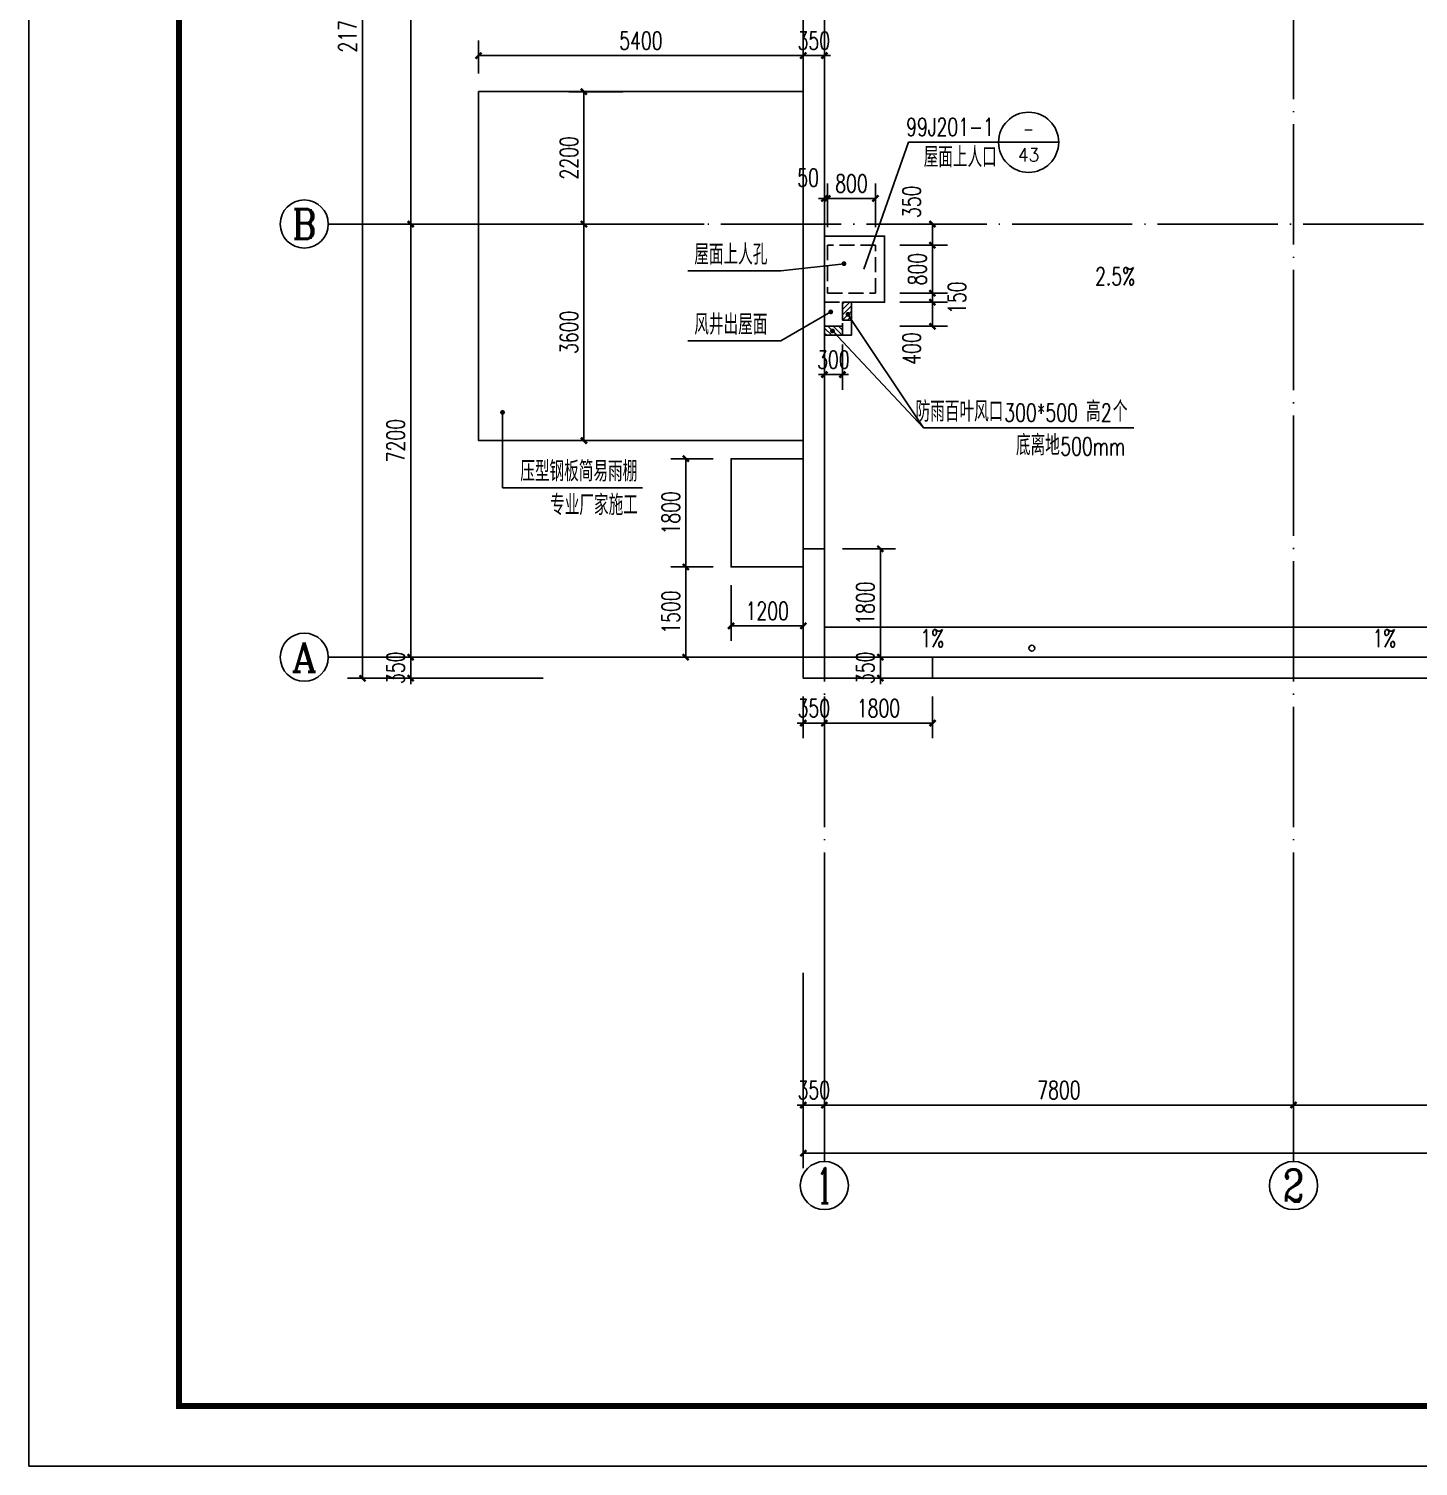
# Model space of a CAD drawing. Extents: x 63793 to 231107, y 20849 to 337643.
# Drawn here: x 129771 to 152874, y 295643 to 319535 of the extents above; entities that cross this region are included whole.
import ezdxf
from ezdxf.enums import TextEntityAlignment as Align

# ---------------------------------------------------------------- set-up
doc = ezdxf.new("R2010")
doc.units = 0
doc.header["$LTSCALE"] = 1000
doc.header["$MEASUREMENT"] = 0
doc.linetypes.add('DASH', pattern=[0.35, 0.25, -0.1])
doc.linetypes.add('DOTE', pattern=[2.42, 2, -0.2, 0.02, -0.2])
for name, color, linetype in [('AXIS', 3, 'Continuous'), ('AXIS_TEXT', 7, 'Continuous'), ('DIM_LEAD', 3, 'Continuous'), ('DIM_SYMB', 3, 'Continuous'), ('DOTE', 1, 'DOTE'), ('PUB_DIM', 3, 'Continuous'), ('PUB_TEXT', 7, 'Continuous'), ('PUB_TITLE', 4, 'Continuous'), ('TFSB', 150, 'Continuous'), ('新块$0$2D_ROOF', 144, 'Continuous')]:
    doc.layers.add(name, color=color, linetype=linetype)
doc.styles.add('_TCH_AXIS', font='COMPLEX', dxfattribs={"bigfont": 'GBCBIG'})
doc.styles.add('_TCH_DIM', font='SIMPLEX', dxfattribs={"bigfont": 'GBCBIG'})
doc.styles.add('_TCH_DIM_T3', font='SIMPLEX', dxfattribs={"width": 0.705882, "bigfont": 'GBCBIG'})
doc.styles.add('COMPLEX', font='COMPLEX')
doc.dimstyles.new('_TCH_ARCH&&100', dxfattribs={"dimtxt": 297.5, "dimasz": 100, "dimexe": 250, "dimexo": 300, "dimgap": 100, "dimtad": 1, "dimdec": 0, "dimzin": 0, "dimdsep": 46, "dimtxsty": '_TCH_DIM_T3', "dimblk": 'ARCHTICK', "dimcen": 0.09, "dimclrt": 7, "dimazin": 2, "dimtfac": 1, "dimtdec": 0, "dimtix": 1, "dimtmove": 2, "dimatfit": 3, "dimfxl": 0, "dimtolj": 1, "dimtzin": 0, "dimarcsym": 0})

# ---------------------------------------------------------------- blocks, each defined once
blk = doc.blocks.new('_ArchTick')
at = {"color": 0, "linetype": 'ByBlock', "const_width": 0.4}
blk.add_lwpolyline([(-0.5, -0.5), (0.5, 0.5)], dxfattribs=at)
blk = doc.blocks.new('*D1573')
at = {"layer": 'Defpoints', "color": 0, "transparency": 16777216}
for p in [(141449, 310589), (142649, 310589), (142649, 309610)]:
    blk.add_point(p, dxfattribs=at)
at = {"layer": 'PUB_DIM', "color": 0, "lineweight": -2, "transparency": 16777216}
for p, q in [((141449, 310289), (141449, 309360)), ((142649, 310289), (142649, 309360)), ((141449, 309610), (142649, 309610))]:
    blk.add_line(p, q, dxfattribs=at)
at = {"layer": 'PUB_DIM', "color": 0, "lineweight": -2, "transparency": 16777216, "xscale": 100, "yscale": 100, "zscale": 100, "rotation": 180}
blk.add_blockref('_ArchTick', (141449, 309610), dxfattribs=at)
at = {"layer": 'PUB_DIM', "color": 0, "lineweight": -2, "transparency": 16777216, "xscale": 100, "yscale": 100, "zscale": 100}
blk.add_blockref('_ArchTick', (142649, 309610), dxfattribs=at)
at = {"layer": 'PUB_DIM', "color": 7, "transparency": 16777216, "insert": (142049, 309859), "char_height": 297.5, "attachment_point": 5, "style": '_TCH_DIM_T3'}
blk.add_mtext('\\A1;1200', dxfattribs=at)
blk = doc.blocks.new('*D1574')
at = {"layer": 'Defpoints', "color": 0, "transparency": 16777216}
for p in [(140694, 312389), (141449, 312389), (141449, 310589)]:
    blk.add_point(p, dxfattribs=at)
at = {"layer": 'PUB_DIM', "color": 0, "lineweight": -2, "transparency": 16777216}
for p, q in [((141149, 312389), (140444, 312389)), ((140694, 310589), (140694, 312389)), ((141149, 310589), (140444, 310589))]:
    blk.add_line(p, q, dxfattribs=at)
at = {"layer": 'PUB_DIM', "color": 0, "lineweight": -2, "transparency": 16777216, "xscale": 100, "yscale": 100, "zscale": 100}
for p, rotation in [((140694, 312389), 90), ((140694, 310589), 270)]:
    blk.add_blockref('_ArchTick', p, dxfattribs=dict(at, rotation=rotation))
at = {"layer": 'PUB_DIM', "color": 7, "transparency": 16777216, "insert": (140446, 311489), "char_height": 297.5, "attachment_point": 5, "rotation": 90, "style": '_TCH_DIM_T3'}
blk.add_mtext('\\A1;1800', dxfattribs=at)
blk = doc.blocks.new('*D1575')
at = {"layer": 'Defpoints', "color": 0, "transparency": 16777216}
for p in [(140694, 310589), (141449, 310589), (141449, 309089)]:
    blk.add_point(p, dxfattribs=at)
at = {"layer": 'PUB_DIM', "color": 0, "lineweight": -2, "transparency": 16777216}
for p, q in [((141149, 310589), (140444, 310589)), ((140694, 309089), (140694, 310589)), ((141149, 309089), (140444, 309089))]:
    blk.add_line(p, q, dxfattribs=at)
at = {"layer": 'PUB_DIM', "color": 0, "lineweight": -2, "transparency": 16777216, "xscale": 100, "yscale": 100, "zscale": 100}
for p, rotation in [((140694, 310589), 90), ((140694, 309089), 270)]:
    blk.add_blockref('_ArchTick', p, dxfattribs=dict(at, rotation=rotation))
at = {"layer": 'PUB_DIM', "color": 7, "transparency": 16777216, "insert": (140446, 309839), "char_height": 297.5, "attachment_point": 5, "rotation": 90, "style": '_TCH_DIM_T3'}
blk.add_mtext('\\A1;1500', dxfattribs=at)
blk = doc.blocks.new('*D1576')
at = {"layer": 'Defpoints', "color": 0, "transparency": 16777216}
for p in [(142999, 310889), (143930, 310889), (142999, 309089)]:
    blk.add_point(p, dxfattribs=at)
at = {"layer": 'PUB_DIM', "color": 0, "lineweight": -2, "transparency": 16777216}
for p, q in [((143299, 310889), (144180, 310889)), ((143930, 309089), (143930, 310889)), ((143299, 309089), (144180, 309089))]:
    blk.add_line(p, q, dxfattribs=at)
at = {"layer": 'PUB_DIM', "color": 0, "lineweight": -2, "transparency": 16777216, "xscale": 100, "yscale": 100, "zscale": 100}
for p, rotation in [((143930, 310889), 90), ((143930, 309089), 270)]:
    blk.add_blockref('_ArchTick', p, dxfattribs=dict(at, rotation=rotation))
at = {"layer": 'PUB_DIM', "color": 7, "transparency": 16777216, "insert": (143681, 309989), "char_height": 297.5, "attachment_point": 5, "rotation": 90, "style": '_TCH_DIM_T3'}
blk.add_mtext('\\A1;1800', dxfattribs=at)
blk = doc.blocks.new('*D1577')
at = {"layer": 'Defpoints', "color": 0, "transparency": 16777216}
for p in [(142999, 309089), (143930, 309089), (142999, 308739)]:
    blk.add_point(p, dxfattribs=at)
at = {"layer": 'PUB_DIM', "color": 0, "lineweight": -2, "transparency": 16777216}
for p, q in [((143930, 309089), (143930, 309189)), ((143299, 309089), (144180, 309089)), ((143930, 308739), (143930, 309089)), ((143299, 308739), (144180, 308739)), ((143930, 308739), (143930, 308639))]:
    blk.add_line(p, q, dxfattribs=at)
at = {"layer": 'PUB_DIM', "color": 0, "lineweight": -2, "transparency": 16777216, "xscale": 100, "yscale": 100, "zscale": 100}
for p, rotation in [((143930, 309089), 270), ((143930, 308739), 90)]:
    blk.add_blockref('_ArchTick', p, dxfattribs=dict(at, rotation=rotation))
at = {"layer": 'PUB_DIM', "color": 7, "transparency": 16777216, "insert": (143681, 308914), "char_height": 297.5, "attachment_point": 5, "rotation": 90, "style": '_TCH_DIM_T3'}
blk.add_mtext('\\A1;350', dxfattribs=at)
blk = doc.blocks.new('*D672')
at = {"layer": 'Defpoints', "color": 0, "transparency": 16777216}
for p in [(143849, 316714), (143049, 315939), (143849, 315939)]:
    blk.add_point(p, dxfattribs=at)
at = {"layer": 'PUB_DIM', "color": 0, "lineweight": -2, "transparency": 16777216}
for p, q in [((143049, 316239), (143049, 316964)), ((143849, 316239), (143849, 316964)), ((143049, 316714), (143849, 316714))]:
    blk.add_line(p, q, dxfattribs=at)
at = {"layer": 'PUB_DIM', "color": 0, "lineweight": -2, "transparency": 16777216, "xscale": 100, "yscale": 100, "zscale": 100, "rotation": 180}
blk.add_blockref('_ArchTick', (143049, 316714), dxfattribs=at)
at = {"layer": 'PUB_DIM', "color": 0, "lineweight": -2, "transparency": 16777216, "xscale": 100, "yscale": 100, "zscale": 100}
blk.add_blockref('_ArchTick', (143849, 316714), dxfattribs=at)
at = {"layer": 'PUB_DIM', "color": 7, "transparency": 16777216, "insert": (143449, 316963), "char_height": 297.5, "attachment_point": 5, "style": '_TCH_DIM_T3'}
blk.add_mtext('\\A1;800', dxfattribs=at)
blk = doc.blocks.new('*D673')
at = {"layer": 'Defpoints', "color": 0, "transparency": 16777216}
for p in [(143049, 316714), (142999, 315939), (143049, 315939)]:
    blk.add_point(p, dxfattribs=at)
at = {"layer": 'PUB_DIM', "color": 0, "lineweight": -2, "transparency": 16777216}
for p, q in [((142999, 316239), (142999, 316964)), ((143049, 316239), (143049, 316964)), ((142999, 316714), (142899, 316714)), ((142999, 316714), (143049, 316714)), ((143049, 316714), (143149, 316714))]:
    blk.add_line(p, q, dxfattribs=at)
at = {"layer": 'PUB_DIM', "color": 0, "lineweight": -2, "transparency": 16777216, "xscale": 100, "yscale": 100, "zscale": 100}
blk.add_blockref('_ArchTick', (142999, 316714), dxfattribs=at)
at = {"layer": 'PUB_DIM', "color": 0, "lineweight": -2, "transparency": 16777216, "xscale": 100, "yscale": 100, "zscale": 100, "rotation": 180}
blk.add_blockref('_ArchTick', (143049, 316714), dxfattribs=at)
at = {"layer": 'PUB_DIM', "color": 7, "transparency": 16777216, "insert": (142729, 317059), "char_height": 297.5, "attachment_point": 5, "style": '_TCH_DIM_T3'}
blk.add_mtext('\\A1;50', dxfattribs=at)
blk = doc.blocks.new('*D689')
at = {"layer": 'Defpoints', "color": 0, "transparency": 16777216}
for p in [(142999, 314589), (143299, 314589), (143299, 313786)]:
    blk.add_point(p, dxfattribs=at)
at = {"layer": 'PUB_DIM', "color": 0, "lineweight": -2, "transparency": 16777216}
for p, q in [((142999, 314289), (142999, 313536)), ((143299, 314289), (143299, 313536)), ((142999, 313786), (142899, 313786)), ((142999, 313786), (143299, 313786)), ((143299, 313786), (143399, 313786))]:
    blk.add_line(p, q, dxfattribs=at)
at = {"layer": 'PUB_DIM', "color": 0, "lineweight": -2, "transparency": 16777216, "xscale": 100, "yscale": 100, "zscale": 100}
blk.add_blockref('_ArchTick', (142999, 313786), dxfattribs=at)
at = {"layer": 'PUB_DIM', "color": 0, "lineweight": -2, "transparency": 16777216, "xscale": 100, "yscale": 100, "zscale": 100, "rotation": 180}
blk.add_blockref('_ArchTick', (143299, 313786), dxfattribs=at)
at = {"layer": 'PUB_DIM', "color": 7, "transparency": 16777216, "insert": (143149, 314035), "char_height": 297.5, "attachment_point": 5, "style": '_TCH_DIM_T3'}
blk.add_mtext('\\A1;300', dxfattribs=at)
blk = doc.blocks.new('*D690')
at = {"layer": 'Defpoints', "color": 0, "transparency": 16777216}
for p in [(143954, 314989), (144795, 314989), (143954, 314589)]:
    blk.add_point(p, dxfattribs=at)
at = {"layer": 'PUB_DIM', "color": 0, "lineweight": -2, "transparency": 16777216}
for p, q in [((144254, 314989), (145045, 314989)), ((144795, 314589), (144795, 314989)), ((144254, 314589), (145045, 314589))]:
    blk.add_line(p, q, dxfattribs=at)
at = {"layer": 'PUB_DIM', "color": 0, "lineweight": -2, "transparency": 16777216, "xscale": 100, "yscale": 100, "zscale": 100}
for p, rotation in [((144795, 314989), 90), ((144795, 314589), 270)]:
    blk.add_blockref('_ArchTick', p, dxfattribs=dict(at, rotation=rotation))
at = {"layer": 'PUB_DIM', "color": 7, "transparency": 16777216, "insert": (144450, 314219), "char_height": 297.5, "attachment_point": 5, "rotation": 90, "style": '_TCH_DIM_T3'}
blk.add_mtext('\\A1;400', dxfattribs=at)
blk = doc.blocks.new('*D691')
at = {"layer": 'Defpoints', "color": 0, "transparency": 16777216}
for p in [(143954, 315139), (144795, 315139), (143954, 314989)]:
    blk.add_point(p, dxfattribs=at)
at = {"layer": 'PUB_DIM', "color": 0, "lineweight": -2, "transparency": 16777216}
for p, q in [((144254, 315139), (145045, 315139)), ((144795, 315139), (144795, 315239)), ((144795, 314989), (144795, 315139)), ((144254, 314989), (145045, 314989)), ((144795, 314989), (144795, 314889))]:
    blk.add_line(p, q, dxfattribs=at)
at = {"layer": 'PUB_DIM', "color": 0, "lineweight": -2, "transparency": 16777216, "xscale": 100, "yscale": 100, "zscale": 100}
for p, rotation in [((144795, 315139), 270), ((144795, 314989), 90)]:
    blk.add_blockref('_ArchTick', p, dxfattribs=dict(at, rotation=rotation))
at = {"layer": 'PUB_DIM', "color": 7, "transparency": 16777216, "insert": (145204, 315064), "char_height": 297.5, "attachment_point": 5, "rotation": 90, "style": '_TCH_DIM_T3'}
blk.add_mtext('\\A1;150', dxfattribs=at)
blk = doc.blocks.new('*D692')
at = {"layer": 'Defpoints', "color": 0, "transparency": 16777216}
for p in [(143954, 315939), (144795, 315939), (143954, 315139)]:
    blk.add_point(p, dxfattribs=at)
at = {"layer": 'PUB_DIM', "color": 0, "lineweight": -2, "transparency": 16777216}
for p, q in [((144254, 315939), (145045, 315939)), ((144795, 315139), (144795, 315939)), ((144254, 315139), (145045, 315139))]:
    blk.add_line(p, q, dxfattribs=at)
at = {"layer": 'PUB_DIM', "color": 0, "lineweight": -2, "transparency": 16777216, "xscale": 100, "yscale": 100, "zscale": 100}
for p, rotation in [((144795, 315939), 90), ((144795, 315139), 270)]:
    blk.add_blockref('_ArchTick', p, dxfattribs=dict(at, rotation=rotation))
at = {"layer": 'PUB_DIM', "color": 7, "transparency": 16777216, "insert": (144546, 315539), "char_height": 297.5, "attachment_point": 5, "rotation": 90, "style": '_TCH_DIM_T3'}
blk.add_mtext('\\A1;800', dxfattribs=at)
blk = doc.blocks.new('*D693')
at = {"layer": 'Defpoints', "color": 0, "transparency": 16777216}
for p in [(143954, 316289), (144795, 316289), (143954, 315939)]:
    blk.add_point(p, dxfattribs=at)
at = {"layer": 'PUB_DIM', "color": 0, "lineweight": -2, "transparency": 16777216}
for p, q in [((144254, 316289), (145045, 316289)), ((144795, 315939), (144795, 316289)), ((144254, 315939), (145045, 315939))]:
    blk.add_line(p, q, dxfattribs=at)
at = {"layer": 'PUB_DIM', "color": 0, "lineweight": -2, "transparency": 16777216, "xscale": 100, "yscale": 100, "zscale": 100}
for p, rotation in [((144795, 316289), 90), ((144795, 315939), 270)]:
    blk.add_blockref('_ArchTick', p, dxfattribs=dict(at, rotation=rotation))
at = {"layer": 'PUB_DIM', "color": 7, "transparency": 16777216, "insert": (144450, 316659), "char_height": 297.5, "attachment_point": 5, "rotation": 90, "style": '_TCH_DIM_T3'}
blk.add_mtext('\\A1;350', dxfattribs=at)
blk = doc.blocks.new('*D715')
at = {"layer": 'Defpoints', "color": 0, "transparency": 16777216}
for p in [(142999, 308739), (144799, 308739), (144799, 307995)]:
    blk.add_point(p, dxfattribs=at)
at = {"layer": 'PUB_DIM', "color": 0, "lineweight": -2, "transparency": 16777216}
for p, q in [((142999, 308439), (142999, 307745)), ((144799, 308439), (144799, 307745)), ((142999, 307995), (144799, 307995))]:
    blk.add_line(p, q, dxfattribs=at)
at = {"layer": 'PUB_DIM', "color": 0, "lineweight": -2, "transparency": 16777216, "xscale": 100, "yscale": 100, "zscale": 100, "rotation": 180}
blk.add_blockref('_ArchTick', (142999, 307995), dxfattribs=at)
at = {"layer": 'PUB_DIM', "color": 0, "lineweight": -2, "transparency": 16777216, "xscale": 100, "yscale": 100, "zscale": 100}
blk.add_blockref('_ArchTick', (144799, 307995), dxfattribs=at)
at = {"layer": 'PUB_DIM', "color": 7, "transparency": 16777216, "insert": (143899, 308243), "char_height": 297.5, "attachment_point": 5, "style": '_TCH_DIM_T3'}
blk.add_mtext('\\A1;1800', dxfattribs=at)
blk = doc.blocks.new('*D716')
at = {"layer": 'Defpoints', "color": 0, "transparency": 16777216}
for p in [(142649, 308739), (142999, 308739), (142999, 307995)]:
    blk.add_point(p, dxfattribs=at)
at = {"layer": 'PUB_DIM', "color": 0, "lineweight": -2, "transparency": 16777216}
for p, q in [((142649, 308439), (142649, 307745)), ((142999, 308439), (142999, 307745)), ((142649, 307995), (142549, 307995)), ((142649, 307995), (142999, 307995)), ((142999, 307995), (143099, 307995))]:
    blk.add_line(p, q, dxfattribs=at)
at = {"layer": 'PUB_DIM', "color": 0, "lineweight": -2, "transparency": 16777216, "xscale": 100, "yscale": 100, "zscale": 100}
blk.add_blockref('_ArchTick', (142649, 307995), dxfattribs=at)
at = {"layer": 'PUB_DIM', "color": 0, "lineweight": -2, "transparency": 16777216, "xscale": 100, "yscale": 100, "zscale": 100, "rotation": 180}
blk.add_blockref('_ArchTick', (142999, 307995), dxfattribs=at)
at = {"layer": 'PUB_DIM', "color": 7, "transparency": 16777216, "insert": (142824, 308243), "char_height": 297.5, "attachment_point": 5, "style": '_TCH_DIM_T3'}
blk.add_mtext('\\A1;350', dxfattribs=at)
blk = doc.blocks.new('*D719')
at = {"layer": 'Defpoints', "color": 0, "transparency": 16777216}
for p in [(142649, 319088), (137249, 318489), (142649, 318489)]:
    blk.add_point(p, dxfattribs=at)
at = {"layer": 'PUB_DIM', "color": 0, "lineweight": -2, "transparency": 16777216}
for p, q in [((137249, 318789), (137249, 319338)), ((142649, 318789), (142649, 319338)), ((137249, 319088), (142649, 319088))]:
    blk.add_line(p, q, dxfattribs=at)
at = {"layer": 'PUB_DIM', "color": 0, "lineweight": -2, "transparency": 16777216, "xscale": 100, "yscale": 100, "zscale": 100, "rotation": 180}
blk.add_blockref('_ArchTick', (137249, 319088), dxfattribs=at)
at = {"layer": 'PUB_DIM', "color": 0, "lineweight": -2, "transparency": 16777216, "xscale": 100, "yscale": 100, "zscale": 100}
blk.add_blockref('_ArchTick', (142649, 319088), dxfattribs=at)
at = {"layer": 'PUB_DIM', "color": 7, "transparency": 16777216, "insert": (139949, 319337), "char_height": 297.5, "attachment_point": 5, "style": '_TCH_DIM_T3'}
blk.add_mtext('\\A1;5400', dxfattribs=at)
blk = doc.blocks.new('*D720')
at = {"layer": 'Defpoints', "color": 0, "transparency": 16777216}
for p in [(142999, 319088), (142649, 318489), (142999, 318489)]:
    blk.add_point(p, dxfattribs=at)
at = {"layer": 'PUB_DIM', "color": 0, "lineweight": -2, "transparency": 16777216}
for p, q in [((142649, 318789), (142649, 319338)), ((142999, 318789), (142999, 319338)), ((142649, 319088), (142549, 319088)), ((142649, 319088), (142999, 319088)), ((142999, 319088), (143099, 319088))]:
    blk.add_line(p, q, dxfattribs=at)
at = {"layer": 'PUB_DIM', "color": 0, "lineweight": -2, "transparency": 16777216, "xscale": 100, "yscale": 100, "zscale": 100}
blk.add_blockref('_ArchTick', (142649, 319088), dxfattribs=at)
at = {"layer": 'PUB_DIM', "color": 0, "lineweight": -2, "transparency": 16777216, "xscale": 100, "yscale": 100, "zscale": 100, "rotation": 180}
blk.add_blockref('_ArchTick', (142999, 319088), dxfattribs=at)
at = {"layer": 'PUB_DIM', "color": 7, "transparency": 16777216, "insert": (142824, 319337), "char_height": 297.5, "attachment_point": 5, "style": '_TCH_DIM_T3'}
blk.add_mtext('\\A1;350', dxfattribs=at)
blk = doc.blocks.new('*D721')
at = {"layer": 'Defpoints', "color": 0, "transparency": 16777216}
for p in [(139002, 318489), (139949, 318489), (139949, 316289)]:
    blk.add_point(p, dxfattribs=at)
at = {"layer": 'PUB_DIM', "color": 0, "lineweight": -2, "transparency": 16777216}
for p, q in [((139649, 318489), (138752, 318489)), ((139002, 316289), (139002, 318489)), ((139649, 316289), (138752, 316289))]:
    blk.add_line(p, q, dxfattribs=at)
at = {"layer": 'PUB_DIM', "color": 0, "lineweight": -2, "transparency": 16777216, "xscale": 100, "yscale": 100, "zscale": 100}
for p, rotation in [((139002, 318489), 90), ((139002, 316289), 270)]:
    blk.add_blockref('_ArchTick', p, dxfattribs=dict(at, rotation=rotation))
at = {"layer": 'PUB_DIM', "color": 7, "transparency": 16777216, "insert": (138753, 317389), "char_height": 297.5, "attachment_point": 5, "rotation": 90, "style": '_TCH_DIM_T3'}
blk.add_mtext('\\A1;2200', dxfattribs=at)
blk = doc.blocks.new('*D722')
at = {"layer": 'Defpoints', "color": 0, "transparency": 16777216}
for p in [(139002, 316289), (139949, 316289), (139949, 312689)]:
    blk.add_point(p, dxfattribs=at)
at = {"layer": 'PUB_DIM', "color": 0, "lineweight": -2, "transparency": 16777216}
for p, q in [((139649, 316289), (138752, 316289)), ((139002, 312689), (139002, 316289)), ((139649, 312689), (138752, 312689))]:
    blk.add_line(p, q, dxfattribs=at)
at = {"layer": 'PUB_DIM', "color": 0, "lineweight": -2, "transparency": 16777216, "xscale": 100, "yscale": 100, "zscale": 100}
for p, rotation in [((139002, 316289), 90), ((139002, 312689), 270)]:
    blk.add_blockref('_ArchTick', p, dxfattribs=dict(at, rotation=rotation))
at = {"layer": 'PUB_DIM', "color": 7, "transparency": 16777216, "insert": (138753, 314489), "char_height": 297.5, "attachment_point": 5, "rotation": 90, "style": '_TCH_DIM_T3'}
blk.add_mtext('\\A1;3600', dxfattribs=at)
blk = doc.blocks.new('*D780')
at = {"layer": 'AXIS', "color": 0, "lineweight": -2, "transparency": 16777216}
for p, q in [((136121, 309089), (136121, 309189)), ((138321, 309089), (135871, 309089)), ((136121, 308739), (136121, 309089)), ((138321, 308739), (135871, 308739)), ((136121, 308739), (136121, 308639))]:
    blk.add_line(p, q, dxfattribs=at)
at = {"layer": 'Defpoints', "color": 0, "transparency": 16777216}
for p in [(136121, 309089), (138621, 309089), (138621, 308739)]:
    blk.add_point(p, dxfattribs=at)
at = {"layer": 'AXIS', "color": 0, "lineweight": -2, "transparency": 16777216, "xscale": 100, "yscale": 100, "zscale": 100}
for p, rotation in [((136121, 309089), 270), ((136121, 308739), 90)]:
    blk.add_blockref('_ArchTick', p, dxfattribs=dict(at, rotation=rotation))
at = {"layer": 'AXIS', "color": 7, "transparency": 16777216, "insert": (135872, 308914), "char_height": 297.5, "attachment_point": 5, "rotation": 90, "style": '_TCH_DIM_T3'}
blk.add_mtext('\\A1;350', dxfattribs=at)
blk = doc.blocks.new('*D781')
at = {"layer": 'AXIS', "color": 0, "lineweight": -2, "transparency": 16777216}
for p, q in [((138321, 316289), (135871, 316289)), ((136121, 309089), (136121, 316289)), ((138321, 309089), (135871, 309089))]:
    blk.add_line(p, q, dxfattribs=at)
at = {"layer": 'Defpoints', "color": 0, "transparency": 16777216}
for p in [(136121, 316289), (138621, 316289), (138621, 309089)]:
    blk.add_point(p, dxfattribs=at)
at = {"layer": 'AXIS', "color": 0, "lineweight": -2, "transparency": 16777216, "xscale": 100, "yscale": 100, "zscale": 100}
for p, rotation in [((136121, 316289), 90), ((136121, 309089), 270)]:
    blk.add_blockref('_ArchTick', p, dxfattribs=dict(at, rotation=rotation))
at = {"layer": 'AXIS', "color": 7, "transparency": 16777216, "insert": (135872, 312689), "char_height": 297.5, "attachment_point": 5, "rotation": 90, "style": '_TCH_DIM_T3'}
blk.add_mtext('\\A1;7200', dxfattribs=at)
blk = doc.blocks.new('*D782')
at = {"layer": 'AXIS', "color": 0, "lineweight": -2, "transparency": 16777216}
for p, q in [((138321, 324089), (135871, 324089)), ((136121, 316289), (136121, 324089)), ((138321, 316289), (135871, 316289))]:
    blk.add_line(p, q, dxfattribs=at)
at = {"layer": 'Defpoints', "color": 0, "transparency": 16777216}
for p in [(136121, 324089), (138621, 324089), (138621, 316289)]:
    blk.add_point(p, dxfattribs=at)
at = {"layer": 'AXIS', "color": 0, "lineweight": -2, "transparency": 16777216, "xscale": 100, "yscale": 100, "zscale": 100}
for p, rotation in [((136121, 324089), 90), ((136121, 316289), 270)]:
    blk.add_blockref('_ArchTick', p, dxfattribs=dict(at, rotation=rotation))
at = {"layer": 'AXIS', "color": 7, "transparency": 16777216, "insert": (135872, 320189), "char_height": 297.5, "attachment_point": 5, "rotation": 90, "style": '_TCH_DIM_T3'}
blk.add_mtext('\\A1;7800', dxfattribs=at)
blk = doc.blocks.new('*D785')
at = {"layer": 'AXIS', "color": 0, "lineweight": -2, "transparency": 16777216}
for p, q in [((138321, 330439), (135071, 330439)), ((135321, 308739), (135321, 330439)), ((138321, 308739), (135071, 308739))]:
    blk.add_line(p, q, dxfattribs=at)
at = {"layer": 'Defpoints', "color": 0, "transparency": 16777216}
for p in [(135321, 330439), (138621, 330439), (138621, 308739)]:
    blk.add_point(p, dxfattribs=at)
at = {"layer": 'AXIS', "color": 0, "lineweight": -2, "transparency": 16777216, "xscale": 100, "yscale": 100, "zscale": 100}
for p, rotation in [((135321, 330439), 90), ((135321, 308739), 270)]:
    blk.add_blockref('_ArchTick', p, dxfattribs=dict(at, rotation=rotation))
at = {"layer": 'AXIS', "color": 7, "transparency": 16777216, "insert": (135072, 319589), "char_height": 297.5, "attachment_point": 5, "rotation": 90, "style": '_TCH_DIM_T3'}
blk.add_mtext('\\A1;21700', dxfattribs=at)
blk = doc.blocks.new('*D786')
at = {"layer": 'AXIS', "color": 0, "lineweight": -2, "transparency": 16777216}
for p, q in [((142649, 303846), (142649, 301396)), ((142999, 303846), (142999, 301396)), ((142649, 301646), (142549, 301646)), ((142649, 301646), (142999, 301646)), ((142999, 301646), (143099, 301646))]:
    blk.add_line(p, q, dxfattribs=at)
at = {"layer": 'Defpoints', "color": 0, "transparency": 16777216}
for p in [(142649, 304146), (142999, 304146), (142999, 301646)]:
    blk.add_point(p, dxfattribs=at)
at = {"layer": 'AXIS', "color": 0, "lineweight": -2, "transparency": 16777216, "xscale": 100, "yscale": 100, "zscale": 100}
blk.add_blockref('_ArchTick', (142649, 301646), dxfattribs=at)
at = {"layer": 'AXIS', "color": 0, "lineweight": -2, "transparency": 16777216, "xscale": 100, "yscale": 100, "zscale": 100, "rotation": 180}
blk.add_blockref('_ArchTick', (142999, 301646), dxfattribs=at)
at = {"layer": 'AXIS', "color": 7, "transparency": 16777216, "insert": (142824, 301895), "char_height": 297.5, "attachment_point": 5, "style": '_TCH_DIM_T3'}
blk.add_mtext('\\A1;350', dxfattribs=at)
blk = doc.blocks.new('*D787')
at = {"layer": 'AXIS', "color": 0, "lineweight": -2, "transparency": 16777216}
for p, q in [((142999, 303846), (142999, 301396)), ((150799, 303846), (150799, 301396)), ((142999, 301646), (150799, 301646))]:
    blk.add_line(p, q, dxfattribs=at)
at = {"layer": 'Defpoints', "color": 0, "transparency": 16777216}
for p in [(142999, 304146), (150799, 304146), (150799, 301646)]:
    blk.add_point(p, dxfattribs=at)
at = {"layer": 'AXIS', "color": 0, "lineweight": -2, "transparency": 16777216, "xscale": 100, "yscale": 100, "zscale": 100, "rotation": 180}
blk.add_blockref('_ArchTick', (142999, 301646), dxfattribs=at)
at = {"layer": 'AXIS', "color": 0, "lineweight": -2, "transparency": 16777216, "xscale": 100, "yscale": 100, "zscale": 100}
blk.add_blockref('_ArchTick', (150799, 301646), dxfattribs=at)
at = {"layer": 'AXIS', "color": 7, "transparency": 16777216, "insert": (146899, 301895), "char_height": 297.5, "attachment_point": 5, "style": '_TCH_DIM_T3'}
blk.add_mtext('\\A1;7800', dxfattribs=at)
blk = doc.blocks.new('*D788')
at = {"layer": 'AXIS', "color": 0, "lineweight": -2, "transparency": 16777216}
for p, q in [((150799, 303846), (150799, 301396)), ((158599, 303846), (158599, 301396)), ((150799, 301646), (158599, 301646))]:
    blk.add_line(p, q, dxfattribs=at)
at = {"layer": 'Defpoints', "color": 0, "transparency": 16777216}
for p in [(150799, 304146), (158599, 304146), (158599, 301646)]:
    blk.add_point(p, dxfattribs=at)
at = {"layer": 'AXIS', "color": 0, "lineweight": -2, "transparency": 16777216, "xscale": 100, "yscale": 100, "zscale": 100, "rotation": 180}
blk.add_blockref('_ArchTick', (150799, 301646), dxfattribs=at)
at = {"layer": 'AXIS', "color": 0, "lineweight": -2, "transparency": 16777216, "xscale": 100, "yscale": 100, "zscale": 100}
blk.add_blockref('_ArchTick', (158599, 301646), dxfattribs=at)
at = {"layer": 'AXIS', "color": 7, "transparency": 16777216, "insert": (154699, 301895), "char_height": 297.5, "attachment_point": 5, "style": '_TCH_DIM_T3'}
blk.add_mtext('\\A1;7800', dxfattribs=at)
blk = doc.blocks.new('*D795')
at = {"layer": 'AXIS', "color": 0, "lineweight": -2, "transparency": 16777216}
for p, q in [((142649, 303846), (142649, 300596)), ((204549, 303846), (204549, 300596)), ((142649, 300846), (204549, 300846))]:
    blk.add_line(p, q, dxfattribs=at)
at = {"layer": 'Defpoints', "color": 0, "transparency": 16777216}
for p in [(142649, 304146), (204549, 304146), (204549, 300846)]:
    blk.add_point(p, dxfattribs=at)
at = {"layer": 'AXIS', "color": 0, "lineweight": -2, "transparency": 16777216, "xscale": 100, "yscale": 100, "zscale": 100, "rotation": 180}
blk.add_blockref('_ArchTick', (142649, 300846), dxfattribs=at)
at = {"layer": 'AXIS', "color": 0, "lineweight": -2, "transparency": 16777216, "xscale": 100, "yscale": 100, "zscale": 100}
blk.add_blockref('_ArchTick', (204549, 300846), dxfattribs=at)
at = {"layer": 'AXIS', "color": 7, "transparency": 16777216, "insert": (173599, 301095), "char_height": 297.5, "attachment_point": 5, "style": '_TCH_DIM_T3'}
blk.add_mtext('\\A1;61900', dxfattribs=at)
blk = doc.blocks.new('_AXISO')
blk.add_circle((0, 0), 0.5)
at = {"layer": 'AXIS_TEXT', "style": 'COMPLEX', "width": 1.041667}
blk.add_attdef('A', text='', height=0.56, dxfattribs=at).set_placement((-0.25, -0.28), (0.25, -0.28), align=Align.FIT)

msp = doc.modelspace()

# ---------------------------------------------------------------- hatches: boundary and pattern name
at = {"layer": 'TFSB'}
h = msp.add_hatch(dxfattribs=at)
h.set_pattern_fill('ANSI31', color=256, scale=500, style=0)
h.set_pattern_definition([(45, (-53278.04, 243271.46), (-44.194174, 44.194174), [])])
h.paths.add_polyline_path([(143449.3, 314689.2), (143449.3, 314989.2), (143299.3, 314989.2), (143299.3, 314689.2)])
h = msp.add_hatch(dxfattribs=at)
h.set_pattern_fill('ANSI31', color=256, scale=500, angle=90, style=0)
h.set_pattern_definition([(135, (214717.006, 117861.865), (-44.194174, -44.194174), [])])
h.paths.add_polyline_path([(143299.3, 314589.2), (142999.3, 314589.2), (142999.3, 314439.2), (143299.3, 314439.2)])

# ---------------------------------------------------------------- linework, layer by layer
msp.add_lwpolyline([(142649.3, 312388.8), (141449.3, 312388.8), (141449.3, 310588.8), (142649.3, 310588.8)])
at = {"layer": 'AXIS'}
for p, q in [((140999.3, 316289.2), (134751.3, 316289.2)), ((140999.3, 309089.2), (134751.3, 309089.2)), ((142999.3, 304498.3), (142999.3, 300708.2)), ((150799.3, 304498.3), (150799.3, 300708.2))]:
    msp.add_line(p, q, dxfattribs=at)
at = {"layer": 'DIM_LEAD'}
for p, q in [((143657.9, 315539.2), (144396.6, 317647.9)), ((144396.6, 317647.9), (145894.9, 317647.9)), ((146894.9, 317647.9), (145894.9, 317647.9)), ((143325.9, 315629.8), (142273.4, 315509.1)), ((142273.4, 315509.1), (140731.5, 315509.1)), ((143105.5, 314828.7), (142273.4, 314345.8)), ((143391.7, 314787.2), (144647.1, 312899.5)), ((143391.7, 314787.2), (144647.1, 312899.5)), ((143391.7, 314787.2), (144647.1, 312899.5)), ((143391.7, 314787.2), (144647.1, 312899.5)), ((143134.4, 314511.8), (144647.1, 312899.5)), ((142273.4, 314345.8), (140731.5, 314345.8)), ((137647.9, 313157.5), (137647.9, 311906.1)), ((144647.1, 312899.5), (148146.9, 312899.5)), ((137647.9, 311906.1), (139977.5, 311906.1))]:
    msp.add_line(p, q, dxfattribs=at)
at = {"layer": 'DIM_LEAD', "const_width": 40}
for points in [[(143345.8, 315632.1, 1), (143306, 315627.6, 1)], [(143122.8, 314838.8, 1), (143088.2, 314818.7, 1)], [(143380.6, 314803.8, 1), (143402.8, 314770.5, 1)], [(143380.6, 314803.8, 1), (143402.8, 314770.5, 1)], [(143380.6, 314803.8, 1), (143402.8, 314770.5, 1)], [(143380.6, 314803.8, 1), (143402.8, 314770.5, 1)], [(143120.7, 314526.4, 1), (143148.1, 314497.2, 1)], [(137647.9, 313177.5, 1), (137647.9, 313137.5, 1)]]:
    msp.add_lwpolyline(points, format="xyb", close=True, dxfattribs=at)
at = {"layer": 'DIM_LEAD'}
for centre, radius in [((146394.9, 317647.9), 500), ((143657.9, 315539.2), 0)]:
    msp.add_circle(centre, radius, dxfattribs=at)
at = {"layer": 'DIM_SYMB'}
for points in [[(147840.5, 315165.9, 0, 0, 0), (147840.5, 314148.6, 80, 0, 0), (147840.5, 313848.6, 0, 0, 0)], [(145040.8, 309402.3, 0, 0, 0), (145549.4, 309402.3, 80, 0, 0), (145849.4, 309402.3, 0, 0, 0)], [(152006.7, 309402.3, 0, 0, 0), (150989.4, 309402.3, 80, 0, 0), (150689.4, 309402.3, 0, 0, 0)]]:
    msp.add_lwpolyline(points, format="xyseb", dxfattribs=at)
at = {"layer": 'DOTE'}
for p, q in [((142999.3, 303846.2), (142999.3, 333311.6)), ((150799.3, 303846.2), (150799.3, 333311.6)), ((206199.3, 316289.2), (140999.3, 316289.2)), ((140999.3, 309089.2), (206199.3, 309089.2))]:
    msp.add_line(p, q, dxfattribs=at)
at = {"layer": 'PUB_TITLE'}
msp.add_lwpolyline([(129770.5, 295642.6), (218970.5, 295642.6), (218970.5, 337642.6), (129770.5, 337642.6)], close=True, dxfattribs=at)
at = {"layer": 'PUB_TITLE', "const_width": 100}
msp.add_lwpolyline([(132270.5, 296642.6), (217970.5, 296642.6), (217970.5, 336642.6), (132270.5, 336642.6)], close=True, dxfattribs=at)
at = {"layer": 'TFSB'}
for p, q in [((143299.3, 314989.2), (143449.3, 314989.2)), ((143299.3, 314689.2), (143299.3, 314989.2)), ((143449.3, 314689.2), (143449.3, 314989.2)), ((143299.3, 314689.2), (143449.3, 314689.2)), ((142999.3, 314439.2), (142999.3, 314589.2)), ((143299.3, 314589.2), (142999.3, 314589.2)), ((143299.3, 314439.2), (142999.3, 314439.2)), ((143299.3, 314439.2), (143299.3, 314589.2))]:
    msp.add_line(p, q, dxfattribs=at)
at = {"layer": '新块$0$2D_ROOF', "color": 42}
for p, q in [((142999.3, 310889.2), (142649.3, 310889.2)), ((144799.3, 309089.2), (144799.3, 308739.2))]:
    msp.add_line(p, q, dxfattribs=at)
for points in [[(163899.3, 330439.2), (142649.3, 330439.2), (142649.3, 308739.2), (163899.3, 308739.2)], [(163899.3, 330089.2), (142999.3, 330089.2), (142999.3, 309089.2), (163899.3, 309089.2)], [(142649.3, 318489.2), (137249.3, 318489.2), (137249.3, 312689.2), (142649.3, 312689.2)], [(143449.3, 314989.2), (143999.3, 314989.2), (143999.3, 316089.2), (142999.3, 316089.2)], [(143449.3, 314989.2), (143449.3, 314439.2), (142999.3, 314439.2)], [(163899.3, 309589.2), (142999.3, 309589.2)]]:
    msp.add_lwpolyline(points, dxfattribs=at)
at = {"layer": '新块$0$2D_ROOF', "color": 42, "linetype": 'DASH'}
for points in [[(143049.3, 315139.2), (143849.3, 315139.2), (143849.3, 315939.2), (143049.3, 315939.2), (143049.3, 315139.2)], [(142999.3, 314989.2), (143299.3, 314989.2)]]:
    msp.add_lwpolyline(points, dxfattribs=at)
msp.add_lwpolyline([(142999.3, 314989.2), (143299.3, 314989.2), (143299.3, 314589.2), (142999.3, 314589.2)], close=True, dxfattribs=at)
at = {"layer": '新块$0$2D_ROOF', "color": 3}
msp.add_circle((146449.3, 309239.2), 50, dxfattribs=at)

# ---------------------------------------------------------------- block references
at = {"layer": 'AXIS'}
ref = msp.add_blockref('_AXISO', (134351.3, 316289.2), dxfattribs=dict(at, xscale=800, yscale=800, zscale=800))
ref.add_attrib('A', 'B', dxfattribs={"layer": 'AXIS_TEXT', "height": 497.4, "style": '_TCH_AXIS'}).set_placement((134150, 316040.5), (134552.7, 316040.5), align=Align.FIT)
ref = msp.add_blockref('_AXISO', (134351.3, 309089.2), dxfattribs=dict(at, xscale=800, yscale=800, zscale=800))
ref.add_attrib('A', 'A', dxfattribs={"layer": 'AXIS_TEXT', "height": 485.9, "style": '_TCH_AXIS'}).set_placement((134143.1, 308846.2), (134559.6, 308846.2), align=Align.FIT)
ref = msp.add_blockref('_AXISO', (142999.3, 300308.2), dxfattribs=dict(at, xscale=800, yscale=800, zscale=800))
ref.add_attrib('A', '1', dxfattribs={"layer": 'AXIS_TEXT', "height": 588.3, "style": '_TCH_AXIS'}).set_placement((142873.2, 300014.1), (143125.3, 300014.1), align=Align.FIT)
ref = msp.add_blockref('_AXISO', (150799.3, 300308.2), dxfattribs=dict(at, xscale=800, yscale=800, zscale=800))
ref.add_attrib('A', '2', dxfattribs={"layer": 'AXIS_TEXT', "height": 532.5, "style": '_TCH_AXIS'}).set_placement((150621.8, 300041.9), (150976.8, 300041.9), align=Align.FIT)

# ---------------------------------------------------------------- texts
at = {"layer": 'PUB_TEXT', "style": '_TCH_DIM', "width": 0.705882}
for s, p in [('99J201-1', (144359.9, 317752.9)), ('2.5%%%', (147500.5, 315270.9)), ('300*500', (145990.4, 313004.5)), ('2', (147596.1, 313004.5)), ('500mm', (146921.9, 312444.5)), ('1%%%', (144595.8, 309253.6)), ('1%%%', (152111.7, 309253.6))]:
    msp.add_text(s, height=297.5, dxfattribs=at).set_placement(p)
at = {"layer": 'PUB_TEXT', "style": '_TCH_DIM', "width": 0.777778}
msp.add_text('-', height=261, dxfattribs=at).set_placement((146307.9, 317740.4), (146481.9, 317740.4), align=Align.FIT)
at = {"layer": 'PUB_TEXT', "style": '_TCH_DIM'}
for s, height, p in [('屋面上人口', 337.59, (144650.6, 317233.8)), ('屋面上人孔', 337.59, (140836.5, 315614.1)), ('风井出屋面', 337.59, (140836.5, 314450.8)), ('防雨百叶风口', 337.59, (144515.9, 313004.5)), ('高', 337.6, (147350.4, 313004.5)), ('个', 337.6, (147796.1, 313004.5)), ('底离地', 337.59, (146184.6, 312444.5)), ('压型钢板简易雨棚', 337.59, (137943.7, 312011.1)), ('专业厂家施工', 337.59, (138439, 311451.1))]:
    msp.add_text(s, height=height, dxfattribs=at).set_placement(p)
msp.add_text('43', height=219.66, dxfattribs=at).set_placement((146217.1, 317329.1), (146572.7, 317329.1), align=Align.FIT)

# ---------------------------------------------------------------- dimensions: what is measured, and where the dimension line sits
at = {"layer": 'AXIS'}
for p1, p2, distance, text, picture, middle in [((138620.8, 308739.2), (138620.8, 330439.2), 3300, '21700', '*D785', (135072.1, 319589.2)), ((138620.8, 316289.2), (138620.8, 324089.2), 2500, '7800', '*D782', (135872.1, 320189.2)), ((138620.8, 309089.2), (138620.8, 316289.2), 2500, '7200', '*D781', (135872.1, 312689.2)), ((138620.8, 308739.2), (138620.8, 309089.2), 2500, '350', '*D780', (135872.1, 308914.2)), ((142649.3, 304146.2), (142999.3, 304146.2), -2500, '350', '*D786', (142824.3, 301894.9)), ((142649.3, 304146.2), (204549.3, 304146.2), -3300, '61900', '*D795', (173599.3, 301094.9)), ((142999.3, 304146.2), (150799.3, 304146.2), -2500, '7800', '*D787', (146899.3, 301894.9)), ((150799.3, 304146.2), (158599.3, 304146.2), -2500, '7800', '*D788', (154699.3, 301894.9))]:
    dim = msp.add_aligned_dim(p1=p1, p2=p2, distance=distance, text=text, dimstyle='_TCH_ARCH&&100', dxfattribs=at)
    dim.commit()
    dim.dimension.update_dxf_attribs({"geometry": picture, "text_midpoint": middle})
at = {"layer": 'PUB_DIM'}
for p1, p2, distance, text, picture, middle in [((137249.3, 318489.2), (142649.3, 318489.2), 598.7, '5400', '*D719', (139949.3, 319336.6)), ((142649.3, 318489.2), (142999.3, 318489.2), 598.7, '350', '*D720', (142824.3, 319336.6)), ((139949.3, 316289.2), (139949.3, 318489.2), 947.6, '2200', '*D721', (138753, 317389.2)), ((139949.3, 312689.2), (139949.3, 316289.2), 947.6, '3600', '*D722', (138753, 314489.2)), ((143954.3, 315139.2), (143954.3, 315939.2), -840.3, '800', '*D692', (144545.9, 315539.2)), ((142999.3, 314589.2), (143299.3, 314589.2), -803.1, '300', '*D689', (143149.3, 314034.9)), ((141449.3, 310588.8), (141449.3, 312388.8), 755, '1800', '*D1574', (140445.6, 311488.8)), ((142999.3, 309089.2), (142999.3, 310889.2), -930.3, '1800', '*D1576', (143680.8, 309989.2)), ((141449.3, 309089.2), (141449.3, 310588.8), 755, '1500', '*D1575', (140445.6, 309839)), ((141449.3, 310588.8), (142649.3, 310588.8), -978.7, '1200', '*D1573', (142049.3, 309858.8)), ((142999.3, 308739.2), (142999.3, 309089.2), -930.3, '350', '*D1577', (143680.8, 308914.2)), ((142649.3, 308739.2), (142999.3, 308739.2), -744.5, '350', '*D716', (142824.3, 308243.4)), ((142999.3, 308739.2), (144799.3, 308739.2), -744.5, '1800', '*D715', (143899.3, 308243.4))]:
    dim = msp.add_aligned_dim(p1=p1, p2=p2, distance=distance, text=text, dimstyle='_TCH_ARCH&&100', dxfattribs=at)
    dim.commit()
    dim.dimension.update_dxf_attribs({"geometry": picture, "text_midpoint": middle})
at = {"layer": 'PUB_DIM', "color": 0}
dim = msp.add_linear_dim(base=(143049.3, 316714.2), p1=(142999.3, 315939.2), p2=(143049.3, 315939.2), angle=0, text='50', dimstyle='_TCH_ARCH&&100', dxfattribs=at)
dim.commit()
dim.dimension.update_dxf_attribs({"geometry": '*D673', "text_midpoint": (142729.3, 317059.2), "dimtype": 129})
dim = msp.add_aligned_dim(p1=(143049.3, 315939.2), p2=(143849.3, 315939.2), distance=775.1, text='800', dimstyle='_TCH_ARCH&&100', dxfattribs=at)
dim.commit()
dim.dimension.update_dxf_attribs({"geometry": '*D672', "text_midpoint": (143449.3, 316963)})
at = {"layer": 'PUB_DIM'}
for base, p1, p2, text, picture, middle in [((144794.6, 316289.2), (143954.3, 315939.2), (143954.3, 316289.2), '350', '*D693', (144449.6, 316659.2)), ((144794.6, 315139.2), (143954.3, 314989.2), (143954.3, 315139.2), '150', '*D691', (145203.8, 315064.2)), ((144794.6, 314989.2), (143954.3, 314589.2), (143954.3, 314989.2), '400', '*D690', (144449.6, 314219.2))]:
    dim = msp.add_linear_dim(base=base, p1=p1, p2=p2, angle=90, text=text, dimstyle='_TCH_ARCH&&100', dxfattribs=at)
    dim.commit()
    dim.dimension.update_dxf_attribs({"geometry": picture, "text_midpoint": middle, "dimtype": 129})

doc.saveas('drawing.dxf')
